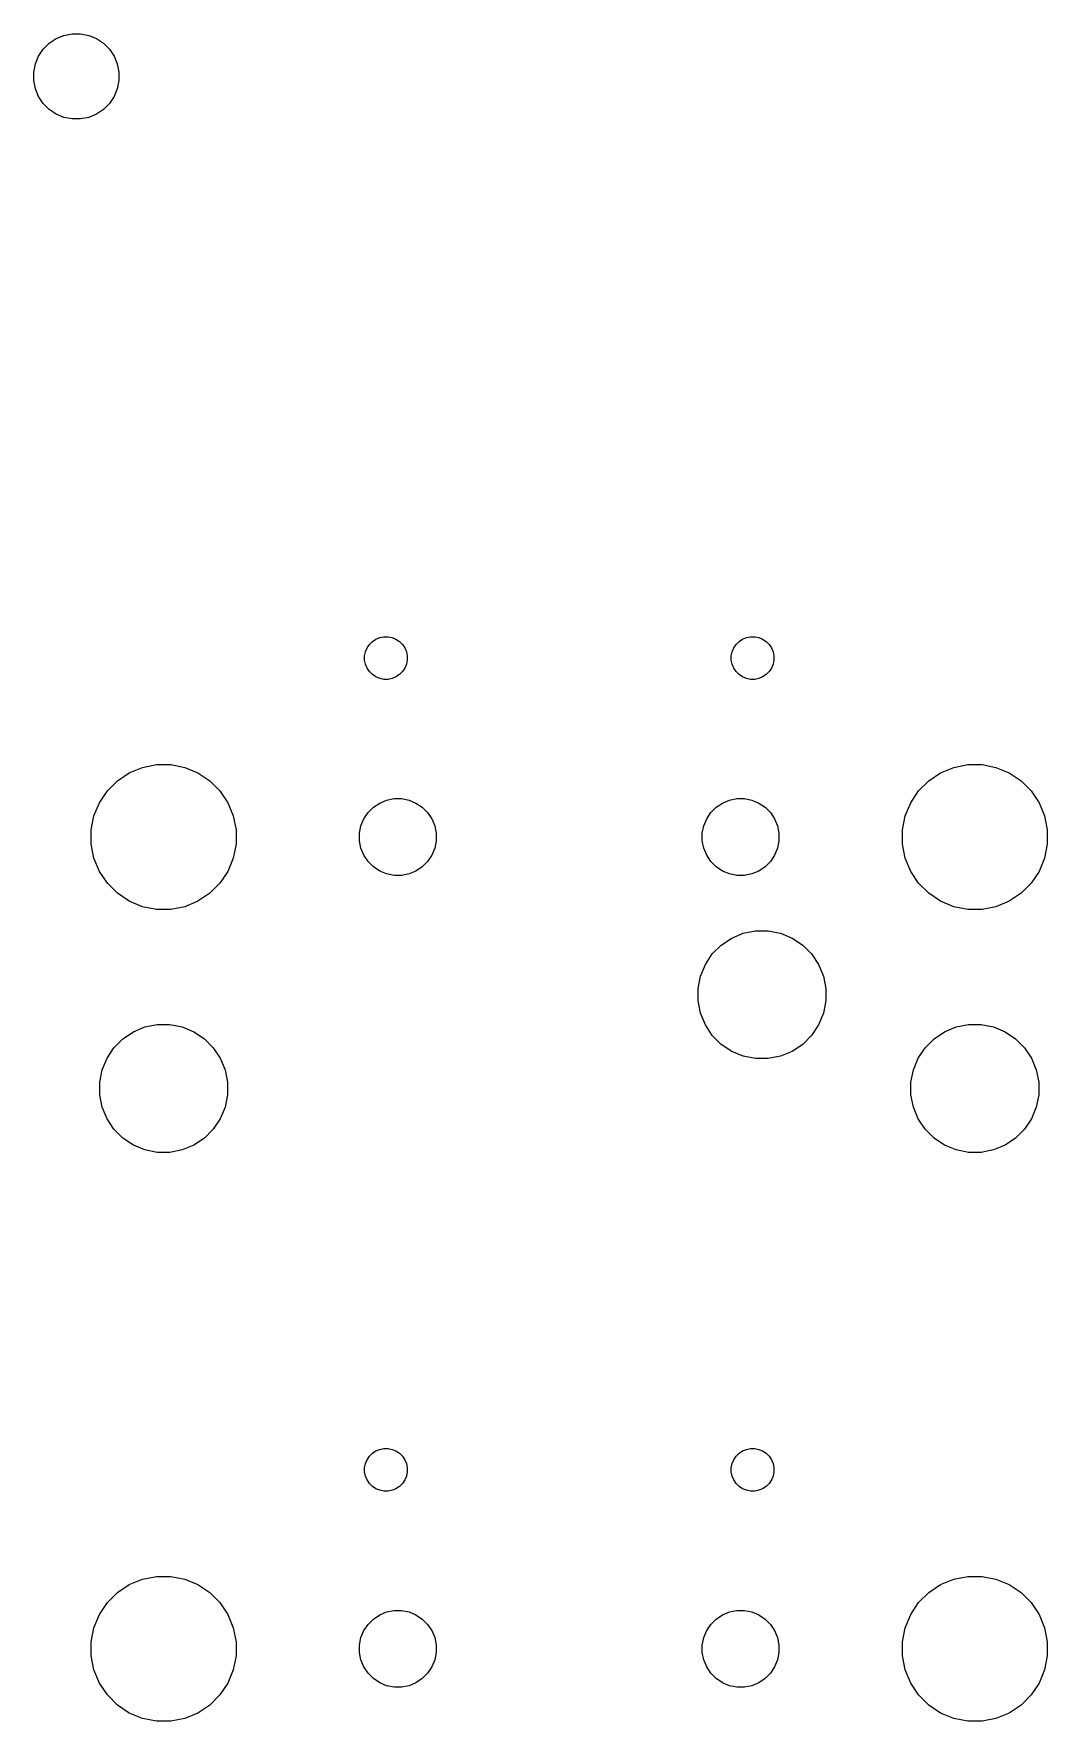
# Model space of a CAD drawing. Extents: x 33 to 239, y -107 to -23.
# Drawn here: x 58.05 to 81.85, y -63.05 to -23.45 of the extents above; entities that cross this region are included whole.
import ezdxf

# ---------------------------------------------------------------- set-up
doc = ezdxf.new("R2010")
doc.units = 0
doc.layers.add('BLACK', color=7, linetype='CONTINUOUS')

msp = doc.modelspace()

# ---------------------------------------------------------------- linework, layer by layer
at = {"layer": 'BLACK', "linetype": 'CONTINUOUS'}
for p, q in [((58.2732, -23.8125), (58.4125, -23.6732)), ((58.4125, -23.6732), (58.5763, -23.5638)), ((58.5763, -23.5638), (58.7583, -23.4884)), ((58.7583, -23.4884), (58.9515, -23.45)), ((58.9515, -23.45), (59.1485, -23.45)), ((59.1485, -23.45), (59.3417, -23.4884)), ((59.3417, -23.4884), (59.5237, -23.5638)), ((59.5237, -23.5638), (59.6875, -23.6732)), ((59.6875, -23.6732), (59.8268, -23.8125)), ((58.0884, -24.1583), (58.1638, -23.9763)), ((58.1638, -23.9763), (58.2732, -23.8125)), ((59.8268, -23.8125), (59.9362, -23.9763)), ((59.9362, -23.9763), (60.0116, -24.1583)), ((58.05, -24.3515), (58.0884, -24.1583)), ((58.05, -24.5485), (58.05, -24.3515)), ((58.0884, -24.7417), (58.05, -24.5485)), ((60.0116, -24.1583), (60.05, -24.3515)), ((60.05, -24.5485), (60.0116, -24.7417)), ((60.05, -24.3515), (60.05, -24.5485)), ((58.1638, -24.9237), (58.0884, -24.7417)), ((58.2732, -25.0875), (58.1638, -24.9237)), ((59.9362, -24.9237), (59.8268, -25.0875)), ((60.0116, -24.7417), (59.9362, -24.9237)), ((58.4125, -25.2268), (58.2732, -25.0875)), ((58.5763, -25.3362), (58.4125, -25.2268)), ((58.7583, -25.4116), (58.5763, -25.3362)), ((59.5237, -25.3362), (59.3417, -25.4116)), ((59.6875, -25.2268), (59.5237, -25.3362)), ((59.8268, -25.0875), (59.6875, -25.2268)), ((58.9515, -25.45), (58.7583, -25.4116)), ((59.1485, -25.45), (58.9515, -25.45)), ((59.3417, -25.4116), (59.1485, -25.45)), ((66.0832, -37.6569), (66.1742, -37.6192)), ((66.1742, -37.6192), (66.2708, -37.6)), ((66.2708, -37.6), (66.3692, -37.6)), ((66.3692, -37.6), (66.4658, -37.6192)), ((66.4658, -37.6192), (66.5568, -37.6569)), ((74.6932, -37.6569), (74.7842, -37.6192)), ((74.7842, -37.6192), (74.8808, -37.6)), ((74.8808, -37.6), (74.9792, -37.6)), ((74.9792, -37.6), (75.0758, -37.6192)), ((75.0758, -37.6192), (75.1668, -37.6569)), ((65.82, -38.0508), (65.8392, -37.9542)), ((65.8392, -37.9542), (65.8769, -37.8632)), ((65.8769, -37.8632), (65.9316, -37.7813)), ((65.9316, -37.7813), (66.0013, -37.7116)), ((66.0013, -37.7116), (66.0832, -37.6569)), ((66.5568, -37.6569), (66.6387, -37.7116)), ((66.6387, -37.7116), (66.7084, -37.7813)), ((66.7084, -37.7813), (66.7631, -37.8632)), ((66.7631, -37.8632), (66.8008, -37.9542)), ((66.8008, -37.9542), (66.82, -38.0508)), ((74.43, -38.0508), (74.4492, -37.9542)), ((74.4492, -37.9542), (74.4869, -37.8632)), ((74.4869, -37.8632), (74.5416, -37.7813)), ((74.5416, -37.7813), (74.6113, -37.7116)), ((74.6113, -37.7116), (74.6932, -37.6569)), ((75.1668, -37.6569), (75.2487, -37.7116)), ((75.2487, -37.7116), (75.3184, -37.7813)), ((75.3184, -37.7813), (75.3731, -37.8632)), ((75.3731, -37.8632), (75.4108, -37.9542)), ((75.4108, -37.9542), (75.43, -38.0508)), ((65.82, -38.1492), (65.82, -38.0508)), ((65.8392, -38.2458), (65.82, -38.1492)), ((65.8769, -38.3368), (65.8392, -38.2458)), ((65.9316, -38.4187), (65.8769, -38.3368)), ((66.7631, -38.3368), (66.7084, -38.4187)), ((66.8008, -38.2458), (66.7631, -38.3368)), ((66.82, -38.1492), (66.8008, -38.2458)), ((66.82, -38.0508), (66.82, -38.1492)), ((74.43, -38.1492), (74.43, -38.0508)), ((74.4492, -38.2458), (74.43, -38.1492)), ((74.4869, -38.3368), (74.4492, -38.2458)), ((74.5416, -38.4187), (74.4869, -38.3368)), ((75.3731, -38.3368), (75.3184, -38.4187)), ((75.4108, -38.2458), (75.3731, -38.3368)), ((75.43, -38.1492), (75.4108, -38.2458)), ((75.43, -38.0508), (75.43, -38.1492)), ((66.0013, -38.4884), (65.9316, -38.4187)), ((66.0832, -38.5431), (66.0013, -38.4884)), ((66.1742, -38.5808), (66.0832, -38.5431)), ((66.2708, -38.6), (66.1742, -38.5808)), ((66.3692, -38.6), (66.2708, -38.6)), ((66.4658, -38.5808), (66.3692, -38.6)), ((66.5568, -38.5431), (66.4658, -38.5808)), ((66.6387, -38.4884), (66.5568, -38.5431)), ((66.7084, -38.4187), (66.6387, -38.4884)), ((74.6113, -38.4884), (74.5416, -38.4187)), ((74.6932, -38.5431), (74.6113, -38.4884)), ((74.7842, -38.5808), (74.6932, -38.5431)), ((74.8808, -38.6), (74.7842, -38.5808)), ((74.9792, -38.6), (74.8808, -38.6)), ((75.0758, -38.5808), (74.9792, -38.6)), ((75.1668, -38.5431), (75.0758, -38.5808)), ((75.2487, -38.4884), (75.1668, -38.5431)), ((75.3184, -38.4187), (75.2487, -38.4884)), ((60.2947, -40.7935), (60.6041, -40.6653)), ((60.6041, -40.6653), (60.9326, -40.6)), ((60.9326, -40.6), (61.2674, -40.6)), ((61.2674, -40.6), (61.5959, -40.6653)), ((61.5959, -40.6653), (61.9053, -40.7935)), ((79.3447, -40.7935), (79.6541, -40.6653)), ((79.6541, -40.6653), (79.9826, -40.6)), ((79.9826, -40.6), (80.3174, -40.6)), ((80.3174, -40.6), (80.6459, -40.6653)), ((80.6459, -40.6653), (80.9553, -40.7935)), ((59.7795, -41.2163), (60.0163, -40.9795)), ((60.0163, -40.9795), (60.2947, -40.7935)), ((61.9053, -40.7935), (62.1837, -40.9795)), ((62.1837, -40.9795), (62.4205, -41.2163)), ((78.8295, -41.2163), (79.0663, -40.9795)), ((79.0663, -40.9795), (79.3447, -40.7935)), ((80.9553, -40.7935), (81.2337, -40.9795)), ((81.2337, -40.9795), (81.4705, -41.2163)), ((59.4653, -41.8041), (59.5935, -41.4947)), ((59.5935, -41.4947), (59.7795, -41.2163)), ((62.4205, -41.2163), (62.6065, -41.4947)), ((62.6065, -41.4947), (62.7347, -41.8041)), ((66.0263, -41.6009), (66.1737, -41.5024)), ((66.1737, -41.5024), (66.3375, -41.4346)), ((66.3375, -41.4346), (66.5114, -41.4)), ((66.5114, -41.4), (66.6886, -41.4)), ((66.6886, -41.4), (66.8625, -41.4346)), ((66.8625, -41.4346), (67.0263, -41.5024)), ((67.0263, -41.5024), (67.1737, -41.6009)), ((74.0763, -41.6009), (74.2237, -41.5024)), ((74.2237, -41.5024), (74.3875, -41.4346)), ((74.3875, -41.4346), (74.5614, -41.4)), ((74.5614, -41.4), (74.7386, -41.4)), ((74.7386, -41.4), (74.9125, -41.4346)), ((74.9125, -41.4346), (75.0763, -41.5024)), ((75.0763, -41.5024), (75.2237, -41.6009)), ((78.5153, -41.8041), (78.6435, -41.4947)), ((78.6435, -41.4947), (78.8295, -41.2163)), ((81.4705, -41.2163), (81.6565, -41.4947)), ((81.6565, -41.4947), (81.7847, -41.8041)), ((59.4, -42.1326), (59.4653, -41.8041)), ((62.7347, -41.8041), (62.8, -42.1326)), ((65.7346, -42.0375), (65.8024, -41.8737)), ((65.8024, -41.8737), (65.9009, -41.7263)), ((65.9009, -41.7263), (66.0263, -41.6009)), ((67.1737, -41.6009), (67.2991, -41.7263)), ((67.2991, -41.7263), (67.3976, -41.8737)), ((67.3976, -41.8737), (67.4654, -42.0375)), ((73.7846, -42.0375), (73.8524, -41.8737)), ((73.8524, -41.8737), (73.9509, -41.7263)), ((73.9509, -41.7263), (74.0763, -41.6009)), ((75.2237, -41.6009), (75.3491, -41.7263)), ((75.3491, -41.7263), (75.4476, -41.8737)), ((75.4476, -41.8737), (75.5154, -42.0375)), ((78.45, -42.1326), (78.5153, -41.8041)), ((81.7847, -41.8041), (81.85, -42.1326)), ((59.4, -42.4674), (59.4, -42.1326)), ((62.8, -42.1326), (62.8, -42.4674)), ((65.7, -42.2114), (65.7346, -42.0375)), ((65.7, -42.3886), (65.7, -42.2114)), ((67.4654, -42.0375), (67.5, -42.2114)), ((67.5, -42.2114), (67.5, -42.3886)), ((73.75, -42.2114), (73.7846, -42.0375)), ((73.75, -42.3886), (73.75, -42.2114)), ((75.5154, -42.0375), (75.55, -42.2114)), ((75.55, -42.2114), (75.55, -42.3886)), ((78.45, -42.4674), (78.45, -42.1326)), ((81.85, -42.1326), (81.85, -42.4674)), ((59.4653, -42.7959), (59.4, -42.4674)), ((62.8, -42.4674), (62.7347, -42.7959)), ((65.7346, -42.5625), (65.7, -42.3886)), ((65.8024, -42.7263), (65.7346, -42.5625)), ((65.9009, -42.8737), (65.8024, -42.7263)), ((67.3976, -42.7263), (67.2991, -42.8737)), ((67.4654, -42.5625), (67.3976, -42.7263)), ((67.5, -42.3886), (67.4654, -42.5625)), ((73.7846, -42.5625), (73.75, -42.3886)), ((73.8524, -42.7263), (73.7846, -42.5625)), ((73.9509, -42.8737), (73.8524, -42.7263)), ((75.4476, -42.7263), (75.3491, -42.8737)), ((75.5154, -42.5625), (75.4476, -42.7263)), ((75.55, -42.3886), (75.5154, -42.5625)), ((78.5153, -42.7959), (78.45, -42.4674)), ((81.85, -42.4674), (81.7847, -42.7959)), ((59.5935, -43.1053), (59.4653, -42.7959)), ((59.7795, -43.3837), (59.5935, -43.1053)), ((62.6065, -43.1053), (62.4205, -43.3837)), ((62.7347, -42.7959), (62.6065, -43.1053)), ((66.0263, -42.9991), (65.9009, -42.8737)), ((66.1737, -43.0976), (66.0263, -42.9991)), ((66.3375, -43.1654), (66.1737, -43.0976)), ((67.0263, -43.0976), (66.8625, -43.1654)), ((67.1737, -42.9991), (67.0263, -43.0976)), ((67.2991, -42.8737), (67.1737, -42.9991)), ((74.0763, -42.9991), (73.9509, -42.8737)), ((74.2237, -43.0976), (74.0763, -42.9991)), ((74.3875, -43.1654), (74.2237, -43.0976)), ((75.0763, -43.0976), (74.9125, -43.1654)), ((75.2237, -42.9991), (75.0763, -43.0976)), ((75.3491, -42.8737), (75.2237, -42.9991)), ((78.6435, -43.1053), (78.5153, -42.7959)), ((78.8295, -43.3837), (78.6435, -43.1053)), ((81.6565, -43.1053), (81.4705, -43.3837)), ((81.7847, -42.7959), (81.6565, -43.1053)), ((60.0163, -43.6205), (59.7795, -43.3837)), ((62.4205, -43.3837), (62.1837, -43.6205)), ((66.5114, -43.2), (66.3375, -43.1654)), ((66.6886, -43.2), (66.5114, -43.2)), ((66.8625, -43.1654), (66.6886, -43.2)), ((74.5614, -43.2), (74.3875, -43.1654)), ((74.7386, -43.2), (74.5614, -43.2)), ((74.9125, -43.1654), (74.7386, -43.2)), ((79.0663, -43.6205), (78.8295, -43.3837)), ((81.4705, -43.3837), (81.2337, -43.6205)), ((60.2947, -43.8065), (60.0163, -43.6205)), ((60.6041, -43.9347), (60.2947, -43.8065)), ((60.9326, -44), (60.6041, -43.9347)), ((61.5959, -43.9347), (61.2674, -44)), ((61.9053, -43.8065), (61.5959, -43.9347)), ((62.1837, -43.6205), (61.9053, -43.8065)), ((79.3447, -43.8065), (79.0663, -43.6205)), ((79.6541, -43.9347), (79.3447, -43.8065)), ((79.9826, -44), (79.6541, -43.9347)), ((80.6459, -43.9347), (80.3174, -44)), ((80.9553, -43.8065), (80.6459, -43.9347)), ((81.2337, -43.6205), (80.9553, -43.8065)), ((61.2674, -44), (60.9326, -44)), ((80.3174, -44), (79.9826, -44)), ((74.1938, -44.8349), (74.4395, -44.6707)), ((74.4395, -44.6707), (74.7125, -44.5576)), ((74.7125, -44.5576), (75.0023, -44.5)), ((75.0023, -44.5), (75.2977, -44.5)), ((75.2977, -44.5), (75.5875, -44.5576)), ((75.5875, -44.5576), (75.8605, -44.6707)), ((75.8605, -44.6707), (76.1062, -44.8349)), ((73.8207, -45.2895), (73.9849, -45.0438)), ((73.9849, -45.0438), (74.1938, -44.8349)), ((76.1062, -44.8349), (76.3151, -45.0438)), ((76.3151, -45.0438), (76.4793, -45.2895)), ((73.7076, -45.5625), (73.8207, -45.2895)), ((76.4793, -45.2895), (76.5924, -45.5625)), ((73.65, -45.8523), (73.7076, -45.5625)), ((73.65, -46.1477), (73.65, -45.8523)), ((76.5924, -45.5625), (76.65, -45.8523)), ((76.65, -45.8523), (76.65, -46.1477)), ((73.7076, -46.4375), (73.65, -46.1477)), ((76.65, -46.1477), (76.5924, -46.4375)), ((60.6625, -46.7576), (60.9523, -46.7)), ((60.9523, -46.7), (61.2477, -46.7)), ((61.2477, -46.7), (61.5375, -46.7576)), ((73.8207, -46.7105), (73.7076, -46.4375)), ((73.9849, -46.9562), (73.8207, -46.7105)), ((76.4793, -46.7105), (76.3151, -46.9562)), ((76.5924, -46.4375), (76.4793, -46.7105)), ((79.7125, -46.7576), (80.0023, -46.7)), ((80.0023, -46.7), (80.2977, -46.7)), ((80.2977, -46.7), (80.5875, -46.7576)), ((59.9349, -47.2438), (60.1438, -47.0349)), ((60.1438, -47.0349), (60.3895, -46.8707)), ((60.3895, -46.8707), (60.6625, -46.7576)), ((61.5375, -46.7576), (61.8105, -46.8707)), ((61.8105, -46.8707), (62.0562, -47.0349)), ((62.0562, -47.0349), (62.2651, -47.2438)), ((74.1938, -47.1651), (73.9849, -46.9562)), ((76.3151, -46.9562), (76.1062, -47.1651)), ((78.9849, -47.2438), (79.1938, -47.0349)), ((79.1938, -47.0349), (79.4395, -46.8707)), ((79.4395, -46.8707), (79.7125, -46.7576)), ((80.5875, -46.7576), (80.8605, -46.8707)), ((80.8605, -46.8707), (81.1062, -47.0349)), ((81.1062, -47.0349), (81.3151, -47.2438)), ((59.6576, -47.7625), (59.7707, -47.4895)), ((59.7707, -47.4895), (59.9349, -47.2438)), ((62.2651, -47.2438), (62.4293, -47.4895)), ((62.4293, -47.4895), (62.5424, -47.7625)), ((74.4395, -47.3293), (74.1938, -47.1651)), ((74.7125, -47.4424), (74.4395, -47.3293)), ((75.0023, -47.5), (74.7125, -47.4424)), ((75.2977, -47.5), (75.0023, -47.5)), ((75.5875, -47.4424), (75.2977, -47.5)), ((75.8605, -47.3293), (75.5875, -47.4424)), ((76.1062, -47.1651), (75.8605, -47.3293)), ((78.7076, -47.7625), (78.8207, -47.4895)), ((78.8207, -47.4895), (78.9849, -47.2438)), ((81.3151, -47.2438), (81.4793, -47.4895)), ((81.4793, -47.4895), (81.5924, -47.7625)), ((59.6, -48.0523), (59.6576, -47.7625)), ((62.5424, -47.7625), (62.6, -48.0523)), ((78.65, -48.0523), (78.7076, -47.7625)), ((81.5924, -47.7625), (81.65, -48.0523)), ((59.6, -48.3477), (59.6, -48.0523)), ((62.6, -48.0523), (62.6, -48.3477)), ((78.65, -48.3477), (78.65, -48.0523)), ((81.65, -48.0523), (81.65, -48.3477)), ((59.6576, -48.6375), (59.6, -48.3477)), ((59.7707, -48.9105), (59.6576, -48.6375)), ((62.5424, -48.6375), (62.4293, -48.9105)), ((62.6, -48.3477), (62.5424, -48.6375)), ((78.7076, -48.6375), (78.65, -48.3477)), ((78.8207, -48.9105), (78.7076, -48.6375)), ((81.5924, -48.6375), (81.4793, -48.9105)), ((81.65, -48.3477), (81.5924, -48.6375)), ((59.9349, -49.1562), (59.7707, -48.9105)), ((62.4293, -48.9105), (62.2651, -49.1562)), ((78.9849, -49.1562), (78.8207, -48.9105)), ((81.4793, -48.9105), (81.3151, -49.1562)), ((60.1438, -49.3651), (59.9349, -49.1562)), ((60.3895, -49.5293), (60.1438, -49.3651)), ((62.0562, -49.3651), (61.8105, -49.5293)), ((62.2651, -49.1562), (62.0562, -49.3651)), ((79.1938, -49.3651), (78.9849, -49.1562)), ((79.4395, -49.5293), (79.1938, -49.3651)), ((81.1062, -49.3651), (80.8605, -49.5293)), ((81.3151, -49.1562), (81.1062, -49.3651)), ((60.6625, -49.6424), (60.3895, -49.5293)), ((60.9523, -49.7), (60.6625, -49.6424)), ((61.2477, -49.7), (60.9523, -49.7)), ((61.5375, -49.6424), (61.2477, -49.7)), ((61.8105, -49.5293), (61.5375, -49.6424)), ((79.7125, -49.6424), (79.4395, -49.5293)), ((80.0023, -49.7), (79.7125, -49.6424)), ((80.2977, -49.7), (80.0023, -49.7)), ((80.5875, -49.6424), (80.2977, -49.7)), ((80.8605, -49.5293), (80.5875, -49.6424)), ((65.82, -57.1008), (65.8392, -57.0042)), ((65.8392, -57.0042), (65.8769, -56.9132)), ((65.8769, -56.9132), (65.9316, -56.8313)), ((65.9316, -56.8313), (66.0013, -56.7616)), ((66.0013, -56.7616), (66.0832, -56.7069)), ((66.0832, -56.7069), (66.1742, -56.6692)), ((66.1742, -56.6692), (66.2708, -56.65)), ((66.2708, -56.65), (66.3692, -56.65)), ((66.3692, -56.65), (66.4658, -56.6692)), ((66.4658, -56.6692), (66.5568, -56.7069)), ((66.5568, -56.7069), (66.6387, -56.7616)), ((66.6387, -56.7616), (66.7084, -56.8313)), ((66.7084, -56.8313), (66.7631, -56.9132)), ((66.7631, -56.9132), (66.8008, -57.0042)), ((66.8008, -57.0042), (66.82, -57.1008)), ((74.43, -57.1008), (74.4492, -57.0042)), ((74.4492, -57.0042), (74.4869, -56.9132)), ((74.4869, -56.9132), (74.5416, -56.8313)), ((74.5416, -56.8313), (74.6113, -56.7616)), ((74.6113, -56.7616), (74.6932, -56.7069)), ((74.6932, -56.7069), (74.7842, -56.6692)), ((74.7842, -56.6692), (74.8808, -56.65)), ((74.8808, -56.65), (74.9792, -56.65)), ((74.9792, -56.65), (75.0758, -56.6692)), ((75.0758, -56.6692), (75.1668, -56.7069)), ((75.1668, -56.7069), (75.2487, -56.7616)), ((75.2487, -56.7616), (75.3184, -56.8313)), ((75.3184, -56.8313), (75.3731, -56.9132)), ((75.3731, -56.9132), (75.4108, -57.0042)), ((75.4108, -57.0042), (75.43, -57.1008)), ((65.82, -57.1992), (65.82, -57.1008)), ((65.8392, -57.2958), (65.82, -57.1992)), ((65.8769, -57.3868), (65.8392, -57.2958)), ((65.9316, -57.4687), (65.8769, -57.3868)), ((66.7631, -57.3868), (66.7084, -57.4687)), ((66.8008, -57.2958), (66.7631, -57.3868)), ((66.82, -57.1992), (66.8008, -57.2958)), ((66.82, -57.1008), (66.82, -57.1992)), ((74.43, -57.1992), (74.43, -57.1008)), ((74.4492, -57.2958), (74.43, -57.1992)), ((74.4869, -57.3868), (74.4492, -57.2958)), ((74.5416, -57.4687), (74.4869, -57.3868)), ((75.3731, -57.3868), (75.3184, -57.4687)), ((75.4108, -57.2958), (75.3731, -57.3868)), ((75.43, -57.1992), (75.4108, -57.2958)), ((75.43, -57.1008), (75.43, -57.1992)), ((66.0013, -57.5384), (65.9316, -57.4687)), ((66.0832, -57.5931), (66.0013, -57.5384)), ((66.1742, -57.6308), (66.0832, -57.5931)), ((66.2708, -57.65), (66.1742, -57.6308)), ((66.3692, -57.65), (66.2708, -57.65)), ((66.4658, -57.6308), (66.3692, -57.65)), ((66.5568, -57.5931), (66.4658, -57.6308)), ((66.6387, -57.5384), (66.5568, -57.5931)), ((66.7084, -57.4687), (66.6387, -57.5384)), ((74.6113, -57.5384), (74.5416, -57.4687)), ((74.6932, -57.5931), (74.6113, -57.5384)), ((74.7842, -57.6308), (74.6932, -57.5931)), ((74.8808, -57.65), (74.7842, -57.6308)), ((74.9792, -57.65), (74.8808, -57.65)), ((75.0758, -57.6308), (74.9792, -57.65)), ((75.1668, -57.5931), (75.0758, -57.6308)), ((75.2487, -57.5384), (75.1668, -57.5931)), ((75.3184, -57.4687), (75.2487, -57.5384)), ((60.2947, -59.8435), (60.6041, -59.7153)), ((60.6041, -59.7153), (60.9326, -59.65)), ((60.9326, -59.65), (61.2674, -59.65)), ((61.2674, -59.65), (61.5959, -59.7153)), ((61.5959, -59.7153), (61.9053, -59.8435)), ((79.3447, -59.8435), (79.6541, -59.7153)), ((79.6541, -59.7153), (79.9826, -59.65)), ((79.9826, -59.65), (80.3174, -59.65)), ((80.3174, -59.65), (80.6459, -59.7153)), ((80.6459, -59.7153), (80.9553, -59.8435)), ((59.7795, -60.2663), (60.0163, -60.0295)), ((60.0163, -60.0295), (60.2947, -59.8435)), ((61.9053, -59.8435), (62.1837, -60.0295)), ((62.1837, -60.0295), (62.4205, -60.2663)), ((78.8295, -60.2663), (79.0663, -60.0295)), ((79.0663, -60.0295), (79.3447, -59.8435)), ((80.9553, -59.8435), (81.2337, -60.0295)), ((81.2337, -60.0295), (81.4705, -60.2663)), ((59.4653, -60.8541), (59.5935, -60.5447)), ((59.5935, -60.5447), (59.7795, -60.2663)), ((62.4205, -60.2663), (62.6065, -60.5447)), ((62.6065, -60.5447), (62.7347, -60.8541)), ((66.0263, -60.6509), (66.1737, -60.5524)), ((66.1737, -60.5524), (66.3375, -60.4846)), ((66.3375, -60.4846), (66.5114, -60.45)), ((66.5114, -60.45), (66.6886, -60.45)), ((66.6886, -60.45), (66.8625, -60.4846)), ((66.8625, -60.4846), (67.0263, -60.5524)), ((67.0263, -60.5524), (67.1737, -60.6509)), ((74.0763, -60.6509), (74.2237, -60.5524)), ((74.2237, -60.5524), (74.3875, -60.4846)), ((74.3875, -60.4846), (74.5614, -60.45)), ((74.5614, -60.45), (74.7386, -60.45)), ((74.7386, -60.45), (74.9125, -60.4846)), ((74.9125, -60.4846), (75.0763, -60.5524)), ((75.0763, -60.5524), (75.2237, -60.6509)), ((78.5153, -60.8541), (78.6435, -60.5447)), ((78.6435, -60.5447), (78.8295, -60.2663)), ((81.4705, -60.2663), (81.6565, -60.5447)), ((81.6565, -60.5447), (81.7847, -60.8541)), ((59.4, -61.1826), (59.4653, -60.8541)), ((62.7347, -60.8541), (62.8, -61.1826)), ((65.7346, -61.0875), (65.8024, -60.9237)), ((65.8024, -60.9237), (65.9009, -60.7763)), ((65.9009, -60.7763), (66.0263, -60.6509)), ((67.1737, -60.6509), (67.2991, -60.7763)), ((67.2991, -60.7763), (67.3976, -60.9237)), ((67.3976, -60.9237), (67.4654, -61.0875)), ((73.7846, -61.0875), (73.8524, -60.9237)), ((73.8524, -60.9237), (73.9509, -60.7763)), ((73.9509, -60.7763), (74.0763, -60.6509)), ((75.2237, -60.6509), (75.3491, -60.7763)), ((75.3491, -60.7763), (75.4476, -60.9237)), ((75.4476, -60.9237), (75.5154, -61.0875)), ((78.45, -61.1826), (78.5153, -60.8541)), ((81.7847, -60.8541), (81.85, -61.1826)), ((59.4, -61.5174), (59.4, -61.1826)), ((62.8, -61.1826), (62.8, -61.5174)), ((65.7, -61.2614), (65.7346, -61.0875)), ((65.7, -61.4386), (65.7, -61.2614)), ((67.4654, -61.0875), (67.5, -61.2614)), ((67.5, -61.2614), (67.5, -61.4386)), ((73.75, -61.2614), (73.7846, -61.0875)), ((73.75, -61.4386), (73.75, -61.2614)), ((75.5154, -61.0875), (75.55, -61.2614)), ((75.55, -61.2614), (75.55, -61.4386)), ((78.45, -61.5174), (78.45, -61.1826)), ((81.85, -61.1826), (81.85, -61.5174)), ((59.4653, -61.8459), (59.4, -61.5174)), ((62.8, -61.5174), (62.7347, -61.8459)), ((65.7346, -61.6125), (65.7, -61.4386)), ((65.8024, -61.7763), (65.7346, -61.6125)), ((67.4654, -61.6125), (67.3976, -61.7763)), ((67.5, -61.4386), (67.4654, -61.6125)), ((73.7846, -61.6125), (73.75, -61.4386)), ((73.8524, -61.7763), (73.7846, -61.6125)), ((75.5154, -61.6125), (75.4476, -61.7763)), ((75.55, -61.4386), (75.5154, -61.6125)), ((78.5153, -61.8459), (78.45, -61.5174)), ((81.85, -61.5174), (81.7847, -61.8459)), ((59.5935, -62.1553), (59.4653, -61.8459)), ((59.7795, -62.4337), (59.5935, -62.1553)), ((62.6065, -62.1553), (62.4205, -62.4337)), ((62.7347, -61.8459), (62.6065, -62.1553)), ((65.9009, -61.9237), (65.8024, -61.7763)), ((66.0263, -62.0491), (65.9009, -61.9237)), ((66.1737, -62.1476), (66.0263, -62.0491)), ((66.3375, -62.2154), (66.1737, -62.1476)), ((67.0263, -62.1476), (66.8625, -62.2154)), ((67.1737, -62.0491), (67.0263, -62.1476)), ((67.2991, -61.9237), (67.1737, -62.0491)), ((67.3976, -61.7763), (67.2991, -61.9237)), ((73.9509, -61.9237), (73.8524, -61.7763)), ((74.0763, -62.0491), (73.9509, -61.9237)), ((74.2237, -62.1476), (74.0763, -62.0491)), ((74.3875, -62.2154), (74.2237, -62.1476)), ((75.0763, -62.1476), (74.9125, -62.2154)), ((75.2237, -62.0491), (75.0763, -62.1476)), ((75.3491, -61.9237), (75.2237, -62.0491)), ((75.4476, -61.7763), (75.3491, -61.9237)), ((78.6435, -62.1553), (78.5153, -61.8459)), ((78.8295, -62.4337), (78.6435, -62.1553)), ((81.6565, -62.1553), (81.4705, -62.4337)), ((81.7847, -61.8459), (81.6565, -62.1553)), ((60.0163, -62.6705), (59.7795, -62.4337)), ((62.4205, -62.4337), (62.1837, -62.6705)), ((66.5114, -62.25), (66.3375, -62.2154)), ((66.6886, -62.25), (66.5114, -62.25)), ((66.8625, -62.2154), (66.6886, -62.25)), ((74.5614, -62.25), (74.3875, -62.2154)), ((74.7386, -62.25), (74.5614, -62.25)), ((74.9125, -62.2154), (74.7386, -62.25)), ((79.0663, -62.6705), (78.8295, -62.4337)), ((81.4705, -62.4337), (81.2337, -62.6705)), ((60.2947, -62.8565), (60.0163, -62.6705)), ((60.6041, -62.9847), (60.2947, -62.8565)), ((61.9053, -62.8565), (61.5959, -62.9847)), ((62.1837, -62.6705), (61.9053, -62.8565)), ((79.3447, -62.8565), (79.0663, -62.6705)), ((79.6541, -62.9847), (79.3447, -62.8565)), ((80.9553, -62.8565), (80.6459, -62.9847)), ((81.2337, -62.6705), (80.9553, -62.8565)), ((60.9326, -63.05), (60.6041, -62.9847)), ((61.2674, -63.05), (60.9326, -63.05)), ((61.5959, -62.9847), (61.2674, -63.05)), ((79.9826, -63.05), (79.6541, -62.9847)), ((80.3174, -63.05), (79.9826, -63.05)), ((80.6459, -62.9847), (80.3174, -63.05))]:
    msp.add_line(p, q, dxfattribs=at)

doc.saveas('drawing.dxf')
